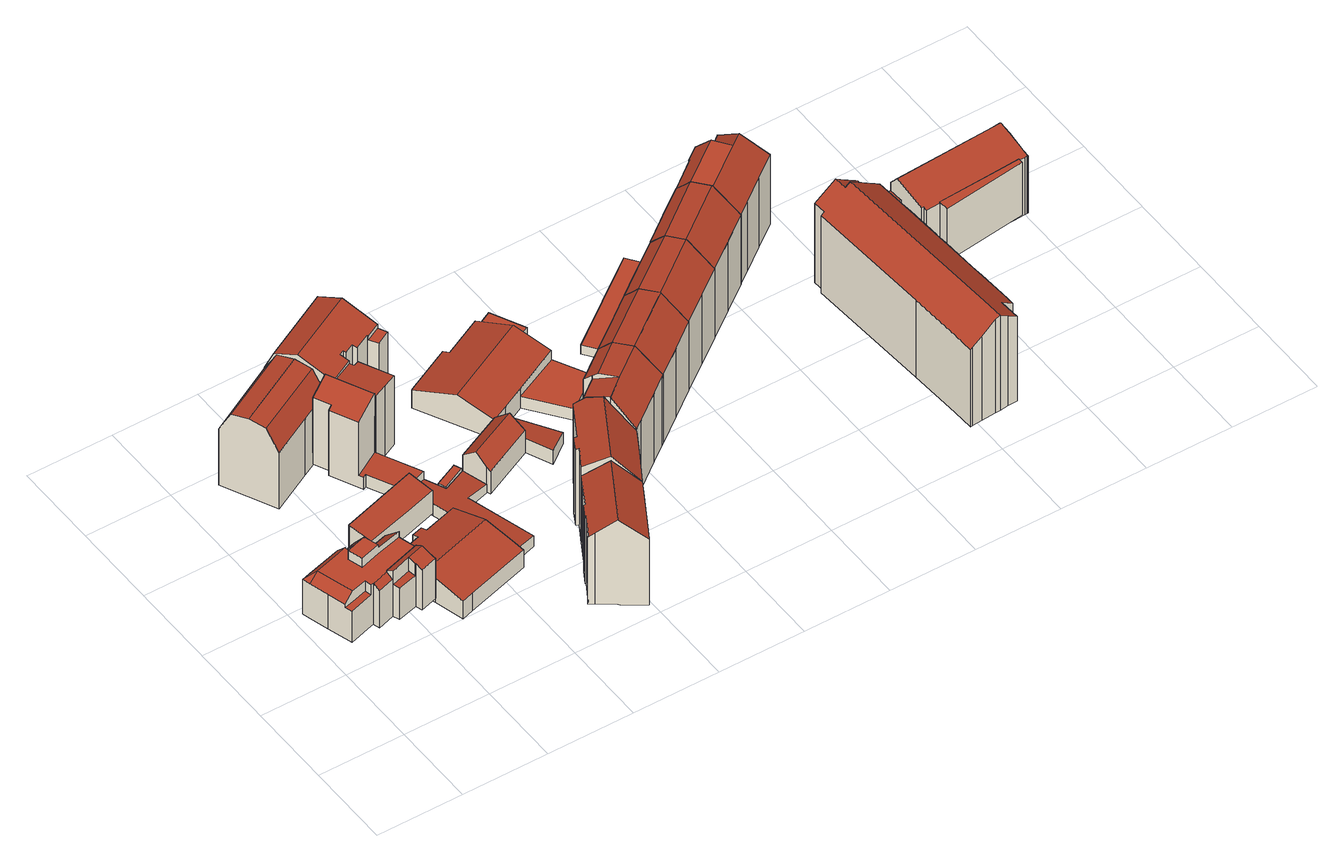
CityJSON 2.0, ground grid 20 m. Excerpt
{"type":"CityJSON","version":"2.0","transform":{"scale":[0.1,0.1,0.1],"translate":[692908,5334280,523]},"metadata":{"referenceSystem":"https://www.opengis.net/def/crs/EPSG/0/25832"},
"CityObjects":{
"building1":{"type":"Building","attributes":{"Gemeindeschluessel":"09162000","HoeheDach":"541.340","HoeheGrund":"527.762","Methode":"2000","NiedrigsteTraufeDesGebaeudes":"536.158","Geometrietyp2DReferenz":"3000","function":"31001_1000","roofType":"1000","measuredHeight":13.58,"storeysAboveGround":3},"geometry":[{"type":"MultiSurface","lod":"2","boundaries":[[[0,1,2,3,4,5,6]],[[7,8,9,10]],[[11,12,13,14,15,16,17]],[[18,19,20,21,22,23,24,25,12,11,26,27,28,29,30,31,32,33,34]],[[8,35,36,9]],[[29,37,30]],[[4,3,16,15]],[[34,33,32,38,39,40]],[[41,42,43,44]],[[45,46,47,19,18,48]],[[35,49,50,51,52,53,54,36]],[[55,44,43,22,21,56]],[[57,58,59,60,61,62,41,44,55,56,63,64,65,66,67,68,69,70,71,72,73,74,6,5,4,15,14,13,75,76,77,78,79]],[[80,81,47,46,45]],[[42,82,83,24]],[[84,31,30]],[[85,48,18,34,86]],[[58,57,51,50,49,59]],[[86,34,40]],[[87,17,16,3,2]],[[88,89,1,0,90,37,91]],[[64,63,56,21,20,81,80]],[[31,84,72,71,70,38,32]],[[27,88,91,28]],[[9,36,92,10]],[[62,61,7,10,92,82,42,41]],[[79,52,51,57]],[[72,84,93,73]],[[81,20,19,47]],[[65,64,80,45,48,85,66]],[[0,6,74,73,93,90]],[[27,26,11,17,87,89,88]],[[30,37,90,93,84]],[[61,60,59,49,35,8,7]],[[2,1,89,87]],[[82,92,36,54,94,95,83]],[[67,66,85,86,40,68]],[[43,42,24,23,22]],[[24,83,95,25]],[[40,39,38,70,69,68]],[[53,52,79,78,77,76,75,13,12,25,95,94,54]],[[91,37,90,37,29,28]]],"semantics":{"surfaces":[{"type":"WallSurface"},{"type":"RoofSurface"},{"type":"GroundSurface"}],"values":[0,1,0,1,0,0,0,1,0,0,1,0,2,1,0,0,1,0,1,1,1,0,0,0,0,0,0,0,0,0,0,0,1,0,0,1,0,1,0,0,0,0]}}]},
"building2":{"type":"Building","attributes":{"Gemeindeschluessel":"09162000","HoeheDach":"548.130","HoeheGrund":"526.965","Methode":"1000","NiedrigsteTraufeDesGebaeudes":"542.211","Geometrietyp2DReferenz":"3000","function":"31001_1000","roofType":"3100","measuredHeight":21.16,"storeysAboveGround":6},"geometry":[{"type":"MultiSurface","lod":"2","boundaries":[[[96,97,98,99]],[[100,101,97,96]],[[102,103,104,105,106]],[[107,108,109,110,100,96,99]],[[102,111,110,109,103]],[[110,111,101,100]],[[107,99,98,112]],[[104,103,109,108]],[[107,112,106,105,104,108]],[[106,112,98,97,101,111,102]]],"semantics":{"surfaces":[{"type":"RoofSurface"},{"type":"WallSurface"},{"type":"GroundSurface"}],"values":[0,0,1,1,0,0,1,1,2,1]}}]},
"building3":{"type":"Building","attributes":{"Gemeindeschluessel":"09162000","HoeheDach":"533.780","HoeheGrund":"526.800","Methode":"2000","NiedrigsteTraufeDesGebaeudes":"531.505","Geometrietyp2DReferenz":"3000","function":"31001_1000","roofType":"3100","measuredHeight":6.98,"storeysAboveGround":1},"geometry":[{"type":"MultiSurface","lod":"2","boundaries":[[[113,114,115,116]],[[117,118,119,120]],[[121,122,123,124]],[[125,126,114,113]],[[123,122,127,128,129,130,131,132,119,118,133,134]],[[135,132,131,136]],[[136,131,130,137]],[[137,130,129,138]],[[139,134,133,140]],[[124,123,134,139]],[[138,129,128,141,142]],[[140,133,118,117]],[[142,141,143,144]],[[115,114,126,143,141,128,127]],[[116,115,127,122,121]],[[138,142,144,125,113,116,121,124,139,140,117,120,135,136,137]],[[120,119,132,135]],[[144,143,126,125]]],"semantics":{"surfaces":[{"type":"WallSurface"},{"type":"RoofSurface"},{"type":"GroundSurface"}],"values":[0,0,0,0,1,0,0,0,0,0,0,0,0,1,0,2,0,0]}}]},
"building4":{"type":"Building","attributes":{"Gemeindeschluessel":"09162000","HoeheDach":"534.468","HoeheGrund":"527.130","Methode":"1000","NiedrigsteTraufeDesGebaeudes":"533.309","Geometrietyp2DReferenz":"3000","function":"31001_1000","roofType":"2100","measuredHeight":7.34,"storeysAboveGround":2},"geometry":[{"type":"MultiSurface","lod":"2","boundaries":[[[145,146,147,148,149,150,151]],[[152,153,151,150,149,154]],[[146,145,151,153,155,156]],[[148,157,154,149]],[[147,158,157,148]],[[146,156,158,147]],[[156,155,153,152,154,157,158]]],"semantics":{"surfaces":[{"type":"GroundSurface"},{"type":"WallSurface"},{"type":"RoofSurface"}],"values":[0,1,1,1,1,1,2]}}]},
"building5":{"type":"Building","attributes":{"Gemeindeschluessel":"09162000","HoeheDach":"547.344","HoeheGrund":"527.314","Methode":"1000","NiedrigsteTraufeDesGebaeudes":"530.574","Geometrietyp2DReferenz":"3000","function":"31001_1000","roofType":"2100","measuredHeight":20.03,"storeysAboveGround":5},"geometry":[{"type":"MultiSurface","lod":"2","boundaries":[[[159,160,161,162,163,164,165,166]],[[167,163,162,168]],[[169,159,166,170,171,172]],[[173,161,160,174]],[[175,176,177,165,164,178]],[[179,180,176,175]],[[168,162,161,173]],[[181,182,183,184]],[[184,183,180,179]],[[178,164,163,167]],[[175,178,167,168,173,174,169,172,181,184,179]],[[165,177,170,166]],[[172,171,182,181]],[[174,160,159,169]],[[182,171,170,177,176,180,183]]],"semantics":{"surfaces":[{"type":"RoofSurface"},{"type":"WallSurface"},{"type":"GroundSurface"}],"values":[0,1,1,1,1,1,1,1,1,1,2,1,1,1,0]}}]},
"building6":{"type":"Building","attributes":{"Gemeindeschluessel":"09162000","HoeheDach":"529.798","HoeheGrund":"526.500","Methode":"2000","NiedrigsteTraufeDesGebaeudes":"528.741","Geometrietyp2DReferenz":"3000","function":"31001_2463","roofType":"1000","measuredHeight":3.3},"geometry":[{"type":"MultiSurface","lod":"2","boundaries":[[[185,186,187,188]],[[189,190,191,192]],[[193,194,190,189]],[[195,196,197,198]],[[198,197,199,200]],[[200,199,201,202]],[[188,187,203,204]],[[205,206,207,208]],[[208,207,186,185]],[[209,203,187,186,207,206,201,199,197,196,191,190,194]],[[204,210,193,189,192,195,198,200,202,205,208,185,188]],[[210,209,194,193]],[[192,191,196,195]],[[202,201,206,205]],[[209,210,204,203]]],"semantics":{"surfaces":[{"type":"WallSurface"},{"type":"RoofSurface"},{"type":"GroundSurface"}],"values":[0,0,0,0,0,0,0,0,0,1,2,0,0,0,0]}}]},
"building7":{"type":"Building","attributes":{"Gemeindeschluessel":"09162000","HoeheDach":"549.490","HoeheGrund":"526.830","Methode":"1000","NiedrigsteTraufeDesGebaeudes":"542.591","Geometrietyp2DReferenz":"3000","function":"31001_1000","roofType":"3100","measuredHeight":22.66,"storeysAboveGround":6},"geometry":[{"type":"MultiSurface","lod":"2","boundaries":[[[211,212,213,214]],[[215,216,217,218]],[[219,220,221,222]],[[223,224,225,226,227,228,229,230]],[[231,232,233,234,235,236,215,218]],[[237,238,239,240,241,242]],[[243,232,231,244]],[[245,246,247,248,249,250]],[[222,221,212,211]],[[245,251,219,222,211,214,252,253,254,255,243,244,238,237,256,257,223,230,246]],[[254,234,233,255]],[[228,227,249,248]],[[240,226,225,241]],[[230,229,247,246]],[[247,229,228,248]],[[253,235,234,254]],[[252,214,213,216,215,236]],[[251,258,220,219]],[[245,250,258,251]],[[256,259,260,257]],[[241,225,224,260,259,242]],[[257,260,224,223]],[[255,233,232,243]],[[237,242,259,256]],[[252,236,235,253]],[[238,244,231,218,217,239]],[[239,217,216,213,212,221,220,258,250,249,227,226,240]]],"semantics":{"surfaces":[{"type":"WallSurface"},{"type":"RoofSurface"},{"type":"GroundSurface"}],"values":[0,0,0,0,1,0,0,0,0,2,0,0,1,0,1,0,0,0,0,0,1,0,0,0,0,0,1]}}]},
"building8":{"type":"Building","attributes":{"Gemeindeschluessel":"09162000","HoeheDach":"529.707","HoeheGrund":"527.020","Methode":"1000","NiedrigsteTraufeDesGebaeudes":"529.707","Geometrietyp2DReferenz":"3000","function":"31001_2000","roofType":"1000","measuredHeight":2.69},"geometry":[{"type":"MultiSurface","lod":"2","boundaries":[[[261,262,263,264,265,266]],[[267,268,269,265,264,263]],[[270,262,261,266,271,272]],[[272,271,266,265,269,268]],[[267,270,272,268]],[[263,262,270,267]]],"semantics":{"surfaces":[{"type":"WallSurface"},{"type":"GroundSurface"},{"type":"RoofSurface"}],"values":[0,1,2,0,0,0]}}]},
"building9":{"type":"Building","attributes":{"Gemeindeschluessel":"09162000","HoeheDach":"549.648","HoeheGrund":"526.740","Methode":"1000","NiedrigsteTraufeDesGebaeudes":"544.635","Geometrietyp2DReferenz":"3000","function":"31001_1000","roofType":"3100","measuredHeight":22.91,"storeysAboveGround":6},"geometry":[{"type":"MultiSurface","lod":"2","boundaries":[[[273,274,275,276]],[[277,278,279,280,281,282,283,284,285,286,287,288]],[[279,289,290,291,292,280]],[[290,289,274,273]],[[293,277,288,294]],[[295,283,282,296]],[[297,275,274,289,279,278]],[[288,287,286,298,299,294]],[[300,281,280,292]],[[301,285,284,302]],[[298,286,285,301]],[[302,284,283,295]],[[303,304,276,275,297,278,277,293]],[[296,282,281,300]],[[273,276,304,303,293,294,299,298,301,302,295,296,300,292,291,290]]],"semantics":{"surfaces":[{"type":"WallSurface"},{"type":"RoofSurface"},{"type":"GroundSurface"}],"values":[0,1,0,0,0,0,1,0,0,0,0,0,0,0,2]}}]},
"building10":{"type":"Building","attributes":{"Gemeindeschluessel":"09162000","HoeheDach":"535.763","HoeheGrund":"526.692","Methode":"2000","NiedrigsteTraufeDesGebaeudes":"532.768","Geometrietyp2DReferenz":"3000","function":"31001_1000","roofType":"3100","measuredHeight":9.07,"storeysAboveGround":3},"geometry":[{"type":"MultiSurface","lod":"2","boundaries":[[[305,306,307,308]],[[309,307,306,310,311]],[[312,313,310,306,305]],[[314,308,307,309]],[[315,313,312,316]],[[316,312,305,308,314]],[[311,310,313,315]],[[309,311,315,316,314]]],"semantics":{"surfaces":[{"type":"RoofSurface"},{"type":"WallSurface"},{"type":"GroundSurface"}],"values":[0,1,0,1,1,1,1,2]}}]},
"building11":{"type":"Building","attributes":{"Gemeindeschluessel":"09162000","HoeheDach":"550.670","HoeheGrund":"526.602","Methode":"1000","NiedrigsteTraufeDesGebaeudes":"544.680","Geometrietyp2DReferenz":"3000","function":"31001_1000","roofType":"3100","measuredHeight":24.07,"storeysAboveGround":8},"geometry":[{"type":"MultiSurface","lod":"2","boundaries":[[[317,318,319,320]],[[321,322,323,324,325,326,327]],[[328,324,323,329]],[[330,321,327,331,332]],[[320,333,328,329,334,330,332,335,336,337,338,339,340,317]],[[337,341,342,338]],[[329,323,322,334]],[[332,331,343,335]],[[340,344,318,317]],[[320,319,326,325,333]],[[342,344,340,339,338]],[[333,325,324,328]],[[335,343,345,336]],[[334,322,321,330]],[[342,341,345,343,331,327,326,319,318,344]],[[336,345,341,337]]],"semantics":{"surfaces":[{"type":"WallSurface"},{"type":"RoofSurface"},{"type":"GroundSurface"}],"values":[0,1,0,0,2,0,0,0,0,0,0,0,0,0,1,0]}}]},
"building12":{"type":"Building","attributes":{"Gemeindeschluessel":"09162000","HoeheDach":"530.619","HoeheGrund":"526.843","Methode":"1000","NiedrigsteTraufeDesGebaeudes":"529.655","Geometrietyp2DReferenz":"3000","function":"31001_2000","roofType":"1000","measuredHeight":3.78},"geometry":[{"type":"MultiSurface","lod":"2","boundaries":[[[346,347,348,349,350]],[[346,351,352,347]],[[351,346,350,353]],[[354,349,348,355]],[[355,348,347,352]],[[352,351,353,354,355]],[[353,350,349,354]]],"semantics":{"surfaces":[{"type":"RoofSurface"},{"type":"WallSurface"},{"type":"GroundSurface"}],"values":[0,1,1,1,1,2,1]}}]},
"building13":{"type":"Building","attributes":{"Gemeindeschluessel":"09162000","HoeheDach":"535.060","HoeheGrund":"527.027","Methode":"1000","NiedrigsteTraufeDesGebaeudes":"531.866","Geometrietyp2DReferenz":"3000","function":"31001_9998","roofType":"3100","measuredHeight":8.03},"geometry":[{"type":"MultiSurface","lod":"2","boundaries":[[[356,357,358,359,360,361,362]],[[363,358,357,364]],[[365,366,367,368]],[[369,370,371,367,366,362,361]],[[364,357,356,372]],[[373,359,358,363]],[[368,367,371,374]],[[374,371,370,375]],[[376,360,359,373]],[[369,377,375,370]],[[361,360,376,377,369]],[[365,368,374,375,377,376,373,363,364,372]],[[365,372,356,362,366]]],"semantics":{"surfaces":[{"type":"RoofSurface"},{"type":"WallSurface"},{"type":"GroundSurface"}],"values":[0,1,1,0,1,1,1,1,1,1,1,2,1]}}]},
"building14":{"type":"Building","attributes":{"Gemeindeschluessel":"09162000","HoeheDach":"551.230","HoeheGrund":"526.576","Methode":"9999","NiedrigsteTraufeDesGebaeudes":"545.071","Geometrietyp2DReferenz":"3000","function":"31001_1000","roofType":"2100","measuredHeight":24.65,"storeysAboveGround":8},"geometry":[{"type":"MultiSurface","lod":"2","boundaries":[[[378,379,380,381]],[[382,383,384,385]],[[378,386,387,388,389,390,379]],[[391,392,393,394,395]],[[396,397,398,399]],[[400,401,402,403]],[[404,391,395,405,406]],[[320,388,387,407]],[[333,320,407,408,396,399,400,403,392,391,404,382,385,409,410,328]],[[411,412,413,384,383,406,405,379,390]],[[404,406,383,382]],[[379,405,395,394,380]],[[396,408,386,378,381,397]],[[333,389,388,320]],[[333,328,411,390,389]],[[385,384,413,409]],[[407,387,386,408]],[[399,398,401,400]],[[409,413,412,410]],[[403,402,393,392]],[[410,412,411,328]],[[397,381,380,394,393,402,401,398]]],"semantics":{"surfaces":[{"type":"WallSurface"},{"type":"RoofSurface"},{"type":"GroundSurface"}],"values":[0,0,1,0,0,0,0,0,2,1,0,1,0,0,0,0,0,0,0,0,0,1]}}]},
"building15":{"type":"Building","attributes":{"Gemeindeschluessel":"09162000","HoeheDach":"530.268","HoeheGrund":"527.149","Methode":"1000","NiedrigsteTraufeDesGebaeudes":"529.778","Geometrietyp2DReferenz":"3000","function":"31001_2000","roofType":"1000","measuredHeight":3.12},"geometry":[{"type":"MultiSurface","lod":"2","boundaries":[[[414,415,416,417]],[[417,416,418,419]],[[416,415,420,418]],[[419,421,414,417]],[[421,420,415,414]],[[419,418,420,421]]],"semantics":{"surfaces":[{"type":"WallSurface"},{"type":"RoofSurface"},{"type":"GroundSurface"}],"values":[0,0,1,2,0,0]}}]},
"building16":{"type":"Building","attributes":{"Gemeindeschluessel":"09162000","HoeheDach":"530.000","HoeheGrund":"527.201","Methode":"2000","NiedrigsteTraufeDesGebaeudes":"530.000","Geometrietyp2DReferenz":"3000","function":"51009_1610","roofType":"1000","measuredHeight":2.8},"geometry":[{"type":"MultiSurface","lod":"2","boundaries":[[[422,423,424,425]],[[426,427,423,422]],[[424,423,427,428]],[[429,426,422,425]],[[425,424,428,429]],[[429,428,427,426]]],"semantics":{"surfaces":[{"type":"WallSurface"},{"type":"RoofSurface"},{"type":"GroundSurface"}],"values":[0,0,1,2,0,0]}}]},
"building17":{"type":"Building","attributes":{"Gemeindeschluessel":"09162000","HoeheDach":"551.240","HoeheGrund":"526.616","Methode":"1000","NiedrigsteTraufeDesGebaeudes":"545.078","Geometrietyp2DReferenz":"3000","function":"31001_1000","roofType":"3100","measuredHeight":24.62,"storeysAboveGround":8},"geometry":[{"type":"MultiSurface","lod":"2","boundaries":[[[392,393,402,403]],[[430,431,432,433]],[[391,404,406,405,395]],[[434,435,436,437]],[[438,394,395,405,439]],[[393,394,438,440,441,436,435,402]],[[437,436,441,442]],[[392,391,395,394,393]],[[403,402,435,434]],[[406,383,432,431,443,439,405]],[[442,441,440,444]],[[445,444,440,438,439,443,446]],[[391,392,403,434,437,442,444,445,446,430,433,382,404]],[[446,443,431,430]],[[382,383,406,404]],[[433,432,383,382]]],"semantics":{"surfaces":[{"type":"WallSurface"},{"type":"RoofSurface"},{"type":"GroundSurface"}],"values":[0,0,0,0,1,1,0,0,0,1,0,0,2,0,0,0]}}]},
"building18":{"type":"Building","attributes":{"Gemeindeschluessel":"09162000","HoeheDach":"551.250","HoeheGrund":"526.540","Methode":"1000","NiedrigsteTraufeDesGebaeudes":"545.105","Geometrietyp2DReferenz":"3000","function":"31001_1000","roofType":"9999","measuredHeight":24.71,"storeysAboveGround":8},"geometry":[{"type":"MultiSurface","lod":"2","boundaries":[[[447,448,449,450]],[[451,440,441,452]],[[453,454,448,447]],[[443,431,455,456,457,458,439]],[[439,458,459,460]],[[461,462,459,463]],[[464,457,456,465]],[[464,463,459,458,457]],[[466,431,443,467]],[[468,467,443,439,460,440,451]],[[452,441,454,453]],[[469,455,431,466]],[[465,456,455,469]],[[450,449,462,461]],[[440,460,459,462,449,448,454,441]],[[468,451,452,453,447,450,461,463,464,465,469,466,467]]],"semantics":{"surfaces":[{"type":"WallSurface"},{"type":"RoofSurface"},{"type":"GroundSurface"}],"values":[0,0,0,1,1,0,0,0,0,0,0,0,0,0,1,2]}}]},
"building19":{"type":"Building","attributes":{"Gemeindeschluessel":"09162000","HoeheDach":"529.530","HoeheGrund":"527.126","Methode":"1000","NiedrigsteTraufeDesGebaeudes":"529.530","Geometrietyp2DReferenz":"3000","function":"51009_1610","roofType":"1000","measuredHeight":2.4},"geometry":[{"type":"MultiSurface","lod":"2","boundaries":[[[470,471,472,473]],[[474,475,476,477]],[[476,475,478,472,471]],[[473,472,478,479]],[[477,476,471,470]],[[470,473,479,474,477]],[[479,478,475,474]]],"semantics":{"surfaces":[{"type":"WallSurface"},{"type":"RoofSurface"},{"type":"GroundSurface"}],"values":[0,0,1,0,0,2,0]}}]},
"building20":{"type":"Building","attributes":{"Gemeindeschluessel":"09162000","HoeheDach":"551.250","HoeheGrund":"526.447","Methode":"1000","NiedrigsteTraufeDesGebaeudes":"545.102","Geometrietyp2DReferenz":"3000","function":"31001_1000","roofType":"9999","measuredHeight":24.8,"storeysAboveGround":8},"geometry":[{"type":"MultiSurface","lod":"2","boundaries":[[[480,481,482,483]],[[484,483,482,485,486]],[[458,485,482,459]],[[457,456,487,488,486,485,458]],[[489,488,487,490]],[[484,486,488,489]],[[491,456,457,492]],[[493,459,494,495]],[[496,497,498,499]],[[490,487,456,491]],[[499,498,481,480]],[[495,494,500,501]],[[494,459,482,481,498,497,502,500]],[[493,495,501,503,496,499,480,483,484,489,490,491,492]],[[493,492,457,458,459]],[[503,502,497,496]],[[501,500,502,503]]],"semantics":{"surfaces":[{"type":"WallSurface"},{"type":"RoofSurface"},{"type":"GroundSurface"}],"values":[0,0,1,1,0,0,0,0,0,0,0,0,1,2,0,0,0]}}]},
"building21":{"type":"Building","attributes":{"Gemeindeschluessel":"09162000","HoeheDach":"550.780","HoeheGrund":"526.340","Methode":"2000","NiedrigsteTraufeDesGebaeudes":"536.210","Geometrietyp2DReferenz":"3000","function":"31001_1000","roofType":"3100","measuredHeight":24.44,"storeysAboveGround":8},"geometry":[{"type":"MultiSurface","lod":"2","boundaries":[[[504,505,506,507,508]],[[509,510,511,512]],[[513,514,515,516,517,518,519,520,521,505,504,522,523,524,525,526]],[[520,519,527,512,511,528]],[[529,507,506,530]],[[523,531,532,524]],[[515,533,534,516]],[[525,535,536,526]],[[517,537,538,518]],[[522,539,531,523]],[[536,540,541,542]],[[537,543,544,509,512,527,538]],[[514,545,533,515]],[[504,508,539,522]],[[524,532,535,525]],[[517,516,534,546,543,537]],[[513,542,545,514]],[[520,528,547,521]],[[548,546,534,533,545,542,541]],[[535,532,531,539,508,507,529,540,536]],[[518,538,527,519]],[[540,529,547,528,511,510]],[[543,546,548,544]],[[529,530,547]],[[540,510,509,544,548,541]],[[513,526,536,542]],[[521,547,530,506,505]]],"semantics":{"surfaces":[{"type":"WallSurface"},{"type":"GroundSurface"},{"type":"RoofSurface"}],"values":[0,0,1,0,2,0,0,0,0,0,2,2,0,0,0,0,0,0,2,2,0,2,0,0,0,0,0]}}]},
"building22":{"type":"Building","attributes":{"Gemeindeschluessel":"09162000","HoeheDach":"549.204","HoeheGrund":"523.384","Methode":"2000","NiedrigsteTraufeDesGebaeudes":"544.250","Geometrietyp2DReferenz":"3000","function":"31001_9998","roofType":"3100","measuredHeight":25.82,"storeysAboveGround":6},"geometry":[{"type":"MultiSurface","lod":"2","boundaries":[[[549,550,551,552]],[[553,554,555,556]],[[557,558,559,560]],[[561,562,563,564]],[[565,566,567,568]],[[569,570,571,572]],[[573,574,558,557]],[[568,567,575,576]],[[577,578,579,580]],[[581,582,583,584,555,554,585]],[[560,559,586,587]],[[565,568,576,577,580,588,573,557,560,587,589,590,591,569,572,592,553,556,593,594,595,596,597,549,552,598,561,564,599,600,601]],[[588,602,574,573]],[[601,603,566,565]],[[604,597,596,605]],[[597,604,550,549]],[[578,577,576,575]],[[606,607,583,582,581]],[[590,608,609,591]],[[556,555,584,593]],[[588,580,579,602]],[[607,610,605,596,595,594]],[[594,593,584,583,607]],[[564,563,611,599]],[[552,551,612,598]],[[600,613,603,601]],[[599,611,613,600]],[[608,614,586,559,558,574,602,615,606,581,585,571,570,609]],[[615,602,579,578,575,567,566,603,613,611,563,562,612,551,550,604,605,610,607,606]],[[571,585,554,553,592,572]],[[598,612,562,561]],[[589,587,586,614,608,590]],[[591,609,570,569]]],"semantics":{"surfaces":[{"type":"WallSurface"},{"type":"RoofSurface"},{"type":"GroundSurface"}],"values":[0,0,0,0,0,0,0,0,0,1,0,2,0,0,0,0,0,0,0,0,0,0,0,0,0,0,0,1,1,0,0,0,0]}}]},
"building23":{"type":"Building","attributes":{"Gemeindeschluessel":"09162000","HoeheDach":"541.930","HoeheGrund":"524.224","Methode":"2000","NiedrigsteTraufeDesGebaeudes":"529.880","Geometrietyp2DReferenz":"3000","function":"31001_3065","roofType":"3100","measuredHeight":17.71,"storeysAboveGround":3},"geometry":[{"type":"MultiSurface","lod":"2","boundaries":[[[616,617,618,619]],[[620,621,622,623,624,625]],[[626,627,628,629]],[[630,631,625,624,632,633,634,635,636,637]],[[638,639,640,641]],[[642,643,622,621]],[[644,635,634,645]],[[646,647,618,617,648,649,650,651,652,640,639,653,633,632]],[[654,655,656,657,658,642,621,620,659,660,661,662,663,644,645,664,638,641,665,666,667,668,669,616,619,670]],[[630,637,662,661,660]],[[654,670,647,646,671,672]],[[641,640,652,665]],[[664,645,634,633,653]],[[665,652,651,666]],[[623,622,643,673,674,675,676,628,627]],[[620,625,631,659]],[[657,674,673,658]],[[656,675,674,657]],[[655,654,672,629,628,676]],[[646,632,624,623,627,626,671]],[[667,650,649,668]],[[659,631,630,660]],[[672,671,626,629]],[[663,636,635,644]],[[619,618,647,670]],[[669,648,617,616]],[[668,649,648,669]],[[664,653,639,638]],[[658,673,643,642]],[[655,676,675,656]],[[662,637,636,663]],[[666,651,650,667]]],"semantics":{"surfaces":[{"type":"WallSurface"},{"type":"RoofSurface"},{"type":"GroundSurface"}],"values":[0,0,0,1,0,0,0,1,2,0,0,0,0,0,1,0,0,0,0,0,0,0,1,0,0,0,0,0,0,0,0,0]}}]},
"building24":{"type":"Building","attributes":{"Gemeindeschluessel":"09162000","HoeheDach":"540.150","HoeheGrund":"525.850","Methode":"2000","NiedrigsteTraufeDesGebaeudes":"540.150","Geometrietyp2DReferenz":"3000","function":"51009_1610","roofType":"1000","measuredHeight":14.3},"geometry":[{"type":"MultiSurface","lod":"2","boundaries":[[[677,678,679,680,681]],[[682,683,684,685,686]],[[683,680,679,684]],[[684,679,678,685]],[[682,681,680,683]],[[686,677,681,682]],[[685,678,677,686]]],"semantics":{"surfaces":[{"type":"RoofSurface"},{"type":"GroundSurface"},{"type":"WallSurface"}],"values":[0,1,2,2,2,2,2]}}]}
},
"vertices":[
[141,342,183],[142,342,183],[142,342,142],[201,359,142],[201,359,48],[142,342,48],[141,342,48],[147,230,132],[192,242,132],[187,258,135],[141,244,135],[211,326,159],[220,295,159],[220,295,48],[211,326,48],[206,342,48],[206,342,158],[211,326,174],[52,252,160],[88,262,160],[92,246,159],[98,248,159],[98,247,159],[118,253,159],[137,259,159],[223,285,159],[152,310,159],[105,296,159],[95,330,159],[115,336,159],[109,353,159],[108,358,159],[108,359,160],[88,353,160],[28,336,160],[192,242,164],[187,258,171],[115,336,183],[102,377,141],[22,355,141],[1,349,141],[141,245,48],[141,245,148],[103,233,148],[103,233,48],[31,246,132],[52,252,132],[88,262,132],[31,246,141],[193,243,164],[194,241,163],[198,228,156],[237,239,156],[232,253,163],[227,270,171],[98,247,48],[98,248,48],[198,228,48],[194,241,48],[193,243,48],[192,242,48],[147,230,48],[141,244,48],[92,246,48],[36,230,48],[31,246,48],[19,287,48],[6,330,48],[1,349,48],[22,355,48],[102,377,48],[108,359,48],[108,358,48],[134,366,48],[141,343,48],[223,285,48],[226,274,48],[227,270,48],[232,253,48],[237,239,48],[36,230,132],[92,246,132],[141,245,171],[137,259,163],[108,358,154],[19,287,141],[6,330,141],[152,310,174],[105,296,183],[152,310,183],[141,343,183],[95,330,183],[141,244,171],[134,366,153],[226,274,169],[223,285,163],
[84,716,244],[250,802,244],[238,828,193],[72,741,192],[101,681,251],[268,767,251],[298,707,192],[226,669,192],[226,669,40],[253,683,40],[298,707,40],[72,741,40],[131,620,40],[131,620,192],[119,646,244],[285,732,244],[238,828,40],
[256,171,38],[256,171,85],[237,239,102],[237,239,38],[282,364,38],[282,364,88],[279,378,85],[279,378,38],[226,275,38],[226,275,105],[220,295,100],[220,295,38],[282,179,38],[282,179,85],[229,263,108],[406,314,108],[403,323,106],[383,393,88],[307,371,88],[303,385,85],[232,350,88],[206,342,88],[303,385,38],[307,371,38],[383,393,38],[403,323,38],[206,342,38],[232,350,38],[426,245,91],[426,245,38],[432,222,85],[432,222,38],
[300,422,41],[191,392,41],[175,445,41],[342,495,41],[352,498,41],[368,443,41],[369,442,41],[368,443,103],[369,442,103],[352,498,115],[300,422,103],[191,392,104],[342,495,115],[175,445,115],
[295,570,76],[302,574,77],[342,495,77],[352,498,78],[395,511,84],[352,598,84],[347,609,84],[290,580,76],[395,511,43],[352,498,43],[295,570,43],[290,580,219],[261,640,219],[261,640,43],[342,495,43],[302,574,43],[346,610,43],[346,610,243],[347,609,243],[352,598,43],[298,707,43],[298,707,243],[271,646,43],[271,646,224],[253,683,224],[253,683,43],
[395,511,35],[395,511,64],[409,482,63],[409,482,35],[491,435,35],[491,435,57],[437,420,63],[437,420,35],[474,493,35],[474,493,57],[483,262,35],[483,262,63],[426,245,68],[426,245,35],[403,323,68],[403,323,35],[383,393,68],[383,393,35],[417,465,63],[417,465,35],[369,442,35],[369,442,68],[352,498,68],[352,498,35],[470,491,58],[470,491,35],
[364,742,38],[364,742,240],[354,738,240],[354,738,38],[364,721,224],[364,721,231],[306,691,231],[306,691,229],[390,749,38],[390,749,237],[368,738,237],[368,738,38],[397,910,38],[397,910,196],[406,891,244],[431,843,265],[466,773,231],[466,773,221],[476,753,221],[476,753,38],[346,610,229],[352,613,228],[385,629,226],[417,644,223],[381,716,223],[369,711,224],[238,828,38],[298,707,38],[298,707,239],[271,761,265],[247,809,244],[238,828,196],[352,613,38],[346,610,38],[431,758,38],[444,736,38],[444,736,221],[432,756,221],[432,756,231],[431,758,232],[395,740,38],[369,711,38],[381,716,38],[417,644,38],[385,629,38],[326,873,38],[359,890,38],[395,740,233],[326,873,196],[359,890,196],
[466,500,67],[470,491,67],[470,491,40],[466,500,40],[463,507,40],[463,507,67],[417,466,40],[409,482,40],[462,507,40],[417,466,67],[462,507,67],[409,482,67],
[638,113,37],[638,113,216],[575,1,216],[575,1,37],[489,62,229],[526,36,266],[607,178,266],[607,179,266],[563,217,218],[547,189,218],[524,147,219],[522,148,216],[506,120,217],[508,119,219],[482,75,218],[478,70,218],[653,139,216],[653,139,37],[607,178,37],[607,179,37],[489,62,37],[478,70,37],[524,147,37],[547,189,37],[529,33,263],[508,119,37],[482,75,37],[563,217,37],[506,120,37],[522,148,37],[526,36,37],[529,33,37],
[484,461,128],[598,514,128],[584,544,99],[474,493,100],[584,544,37],[613,482,98],[613,482,37],[491,435,105],[494,427,98],[474,493,37],[494,427,37],[491,435,37],
[648,370,36],[648,370,242],[669,359,256],[669,359,36],[653,139,218],[700,221,217],[721,259,217],[722,260,217],[695,311,264],[688,324,277],[607,179,277],[722,260,36],[721,259,36],[653,139,36],[563,217,242],[563,217,36],[695,311,36],[700,221,36],[588,261,36],[582,264,36],[599,295,36],[604,291,36],[635,346,36],[647,367,36],[599,295,238],[604,291,242],[588,261,243],[647,367,242],[582,264,239],
[688,462,67],[621,561,70],[584,544,76],[613,482,76],[639,425,76],[688,462,38],[621,561,38],[639,425,38],[613,482,38],[584,544,38],
[584,544,93],[621,561,93],[672,587,93],[782,641,93],[745,715,120],[744,716,121],[546,618,121],[672,587,40],[621,561,40],[500,706,40],[500,706,89],[503,708,89],[503,708,40],[706,790,94],[616,746,94],[609,760,89],[584,544,40],[782,641,40],[609,760,40],[616,746,40],[745,715,40],[706,790,40],
[708,392,258],[742,347,282],[715,382,278],[708,392,267],[849,355,36],[849,355,221],[845,352,221],[845,352,36],[674,366,257],[668,361,257],[669,359,258],[695,311,282],[695,310,282],[787,436,36],[780,446,36],[780,446,268],[787,437,278],[787,436,278],[709,392,36],[709,392,267],[698,408,249],[698,408,36],[726,428,36],[726,428,250],[769,461,250],[769,461,36],[814,400,36],[814,401,282],[814,400,281],[668,361,36],[674,366,36],[806,323,36],[743,275,36],[722,260,222],[743,275,222],[806,323,221],
[824,560,41],[824,560,68],[740,499,73],[740,499,41],[672,587,73],[672,587,41],[782,641,68],[782,641,41],
[792,738,42],[792,738,70],[745,715,70],[745,715,42],[754,814,42],[754,814,70],[706,790,70],[706,790,42],
[972,448,36],[972,448,221],[911,402,221],[911,402,36],[819,498,36],[819,498,250],[845,518,250],[845,518,36],[911,530,278],[938,495,282],[904,539,267],[893,554,250],[893,554,36],[938,494,281],[904,539,36],[911,530,36],[938,494,36],
[970,612,35],[970,612,250],[1017,647,250],[1017,647,35],[904,539,35],[893,554,35],[942,591,35],[942,591,250],[1034,494,221],[1096,540,221],[1062,586,281],[1061,587,282],[1035,622,279],[911,530,279],[1028,632,35],[1028,632,267],[1035,622,35],[1062,586,35],[1096,540,35],[972,448,35],[938,494,35],[911,530,35],[1034,494,35],
[853,644,41],[853,644,65],[1057,796,65],[1057,796,41],[1016,701,41],[1016,701,65],[884,604,65],[884,604,41],[1088,755,65],[1088,755,41],
[1153,726,34],[1153,726,268],[1160,717,279],[1160,717,34],[1187,681,34],[1187,682,282],[1187,681,281],[1160,589,221],[1222,635,221],[1222,635,34],[1160,589,34],[1096,540,34],[1062,586,34],[1035,622,34],[1028,632,268],[1028,632,34],[1092,704,34],[1092,704,250],[1142,741,251],[1142,741,34],[1017,647,251],[1017,647,34],[1066,684,251],[1066,684,34],
[1362,741,33],[1362,742,33],[1362,742,221],[1362,741,221],[1362,741,220],[1250,800,132],[1250,800,219],[1291,831,219],[1291,831,132],[1160,717,33],[1153,726,33],[1142,741,33],[1209,792,33],[1192,816,33],[1191,817,33],[1272,855,33],[1292,830,33],[1308,843,33],[1307,700,33],[1252,658,33],[1224,637,33],[1222,635,33],[1187,681,33],[1272,855,132],[1292,830,221],[1313,775,278],[1308,843,221],[1252,658,220],[1224,637,220],[1142,741,250],[1209,792,250],[1222,635,220],[1187,681,278],[1192,816,132],[1191,817,132],[1307,700,220],[1285,754,278],[1258,790,278],[1160,717,278],[1208,794,132],[1238,816,132],[1153,726,267],[1208,794,249],[1308,843,220],[1238,816,249],
[1501,493,4],[1501,493,213],[1503,466,213],[1503,466,4],[1422,588,4],[1422,588,245],[1458,590,221],[1458,590,4],[1411,87,4],[1411,87,231],[1389,85,216],[1389,85,4],[1508,383,4],[1508,383,213],[1510,356,213],[1510,356,4],[1522,161,4],[1522,161,213],[1523,144,213],[1523,144,4],[1361,554,4],[1361,554,218],[1359,584,218],[1359,584,4],[1445,90,4],[1445,90,255],[1495,142,233],[1495,142,4],[1498,93,4],[1498,93,233],[1477,92,247],[1477,92,4],[1412,557,253],[1425,558,245],[1465,560,217],[1464,590,216],[1410,587,253],[1384,85,212],[1384,85,4],[1456,90,4],[1381,134,4],[1373,258,4],[1353,553,4],[1410,587,4],[1464,590,4],[1465,560,4],[1484,561,4],[1496,562,4],[1501,496,4],[1508,384,4],[1515,272,4],[1517,243,4],[1523,161,4],[1456,90,262],[1523,161,213],[1501,496,213],[1496,562,213],[1425,558,262],[1465,560,234],[1373,258,213],[1353,553,213],[1484,561,221],[1515,272,213],[1508,384,213],[1517,243,213],[1381,134,213],[1453,139,262],
[1588,491,12],[1588,491,167],[1557,489,166],[1557,489,12],[1551,597,12],[1521,595,12],[1521,595,140],[1545,596,140],[1545,596,162],[1551,597,162],[1547,563,69],[1547,563,140],[1496,560,140],[1496,560,69],[1551,600,157],[1551,599,159],[1546,575,189],[1798,589,189],[1798,593,185],[1796,615,157],[1795,614,157],[1790,614,157],[1802,518,12],[1802,518,170],[1803,503,167],[1803,503,12],[1458,591,12],[1458,591,140],[1796,615,12],[1798,593,12],[1551,498,169],[1556,498,169],[1732,499,167],[1770,501,167],[1781,502,167],[1796,503,167],[1801,503,167],[1800,562,182],[1501,496,12],[1496,562,12],[1465,560,12],[1464,590,12],[1458,590,12],[1551,599,12],[1551,600,12],[1726,610,12],[1790,614,12],[1795,614,12],[1800,562,12],[1801,503,12],[1796,503,12],[1781,502,12],[1770,501,12],[1732,499,12],[1556,498,12],[1551,498,69],[1501,496,69],[1458,590,140],[1464,590,140],[1465,560,140],[1496,562,140],
[1589,466,171],[1781,491,171],[1781,502,171],[1732,499,171],[1588,491,171],[1588,491,29],[1732,499,29],[1781,502,29],[1781,491,29],[1589,466,29]
]}
